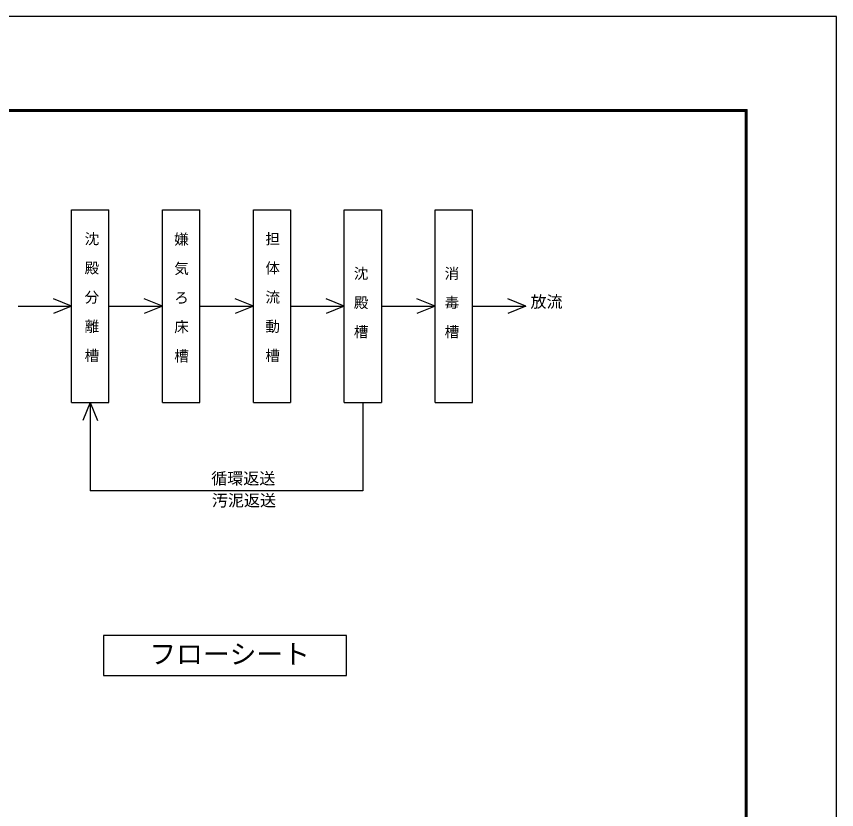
# Model space of a CAD drawing. Units: millimetres, scale not verified. Extents: x -14850 to 14850, y -10500 to 10500.
# Drawn here: x 7183 to 14850, y 3084 to 10500 of the extents above; entities that cross this region are included whole.
import ezdxf
from ezdxf.enums import TextEntityAlignment as Align

# ---------------------------------------------------------------- set-up
doc = ezdxf.new("R2010")
doc.units = ezdxf.units.MM
doc.header["$LTSCALE"] = 50
for name, color, linetype, lineweight in [('0-0_製作', 5, 'Continuous', 25), ('0-7_図面枠', 7, 'Continuous', 25), ('0-8_Axis_waku', 7, 'Continuous', 25)]:
    doc.layers.add(name, color=color, linetype=linetype, lineweight=lineweight)
doc.styles.add('@ＭＳ ゴシック', font='')
doc.styles.add('ＭＳ ゴシック', font='')
doc.styles.get('@ＭＳ ゴシック').set_extended_font_data('@MS Gothic')
doc.styles.get('ＭＳ ゴシック').set_extended_font_data('MS Gothic')

msp = doc.modelspace()

# ---------------------------------------------------------------- linework, layer by layer
at = {"layer": '0-0_製作', "color": 7}
for p, q in [((7698.07, 8691.51), (8045.93, 8691.51)), ((7698.07, 6891.51), (7698.07, 8691.51)), ((8048.05, 6891.51), (8048.05, 8691.51)), ((8548.06, 6891.51), (8548.06, 8691.51)), ((8548.06, 8691.51), (8898.04, 8691.51)), ((9398.04, 8691.51), (9745.9, 8691.51)), ((9398.04, 6891.51), (9398.04, 8691.51)), ((9748.03, 6891.51), (9748.03, 8691.51)), ((10248.02, 8691.51), (10595.88, 8691.51)), ((10248.02, 6891.51), (10248.02, 8691.51)), ((10598.01, 6891.51), (10598.01, 8691.51)), ((11096.52, 8691.51), (11444.38, 8691.51)), ((11096.52, 6891.51), (11096.52, 8691.51)), ((11446.51, 6891.51), (11446.51, 8691.51)), ((7698.07, 7791.51), (7528.41, 7860.19)), ((8548.06, 7791.51), (8378.4, 7860.2)), ((9398.04, 7791.51), (9228.38, 7860.2)), ((10248.02, 7791.51), (10078.38, 7860.2)), ((11096.52, 7791.51), (10926.87, 7860.2)), ((11945.01, 7791.51), (11775.37, 7860.2)), ((7198.07, 7791.51), (7698.07, 7791.51)), ((7698.07, 7791.51), (7528.41, 7722.81)), ((8048.05, 7791.51), (8548.06, 7791.51)), ((8548.06, 7791.51), (8378.4, 7722.82)), ((8898.04, 7791.51), (9398.04, 7791.51)), ((9398.04, 7791.51), (9228.38, 7722.82)), ((9748.03, 7791.51), (10248.02, 7791.51)), ((10248.02, 7791.51), (10078.38, 7722.81)), ((10596.53, 7791.51), (11096.52, 7791.51)), ((11096.52, 7791.51), (10926.87, 7722.81)), ((11445.02, 7791.51), (11945.01, 7791.51)), ((11945.01, 7791.51), (11775.37, 7722.81)), ((7698.07, 6891.51), (8046.57, 6891.51)), ((7872.32, 6891.51), (7803.63, 6721.85)), ((7872.32, 6891.51), (7872.32, 6064.01)), ((7872.32, 6891.51), (7941.01, 6721.85)), ((9398.04, 6891.51), (9746.55, 6891.51)), ((10248.02, 6891.51), (10596.53, 6891.51)), ((11096.52, 6891.51), (11445.02, 6891.51)), ((7997.22, 4712.42), (7997.22, 4336.62)), ((10269.09, 4712.42), (7997.22, 4712.42)), ((10269.09, 4336.62), (10269.09, 4712.42)), ((7997.22, 4336.62), (10269.09, 4336.62))]:
    msp.add_line(p, q, dxfattribs=at)
for points in [[(8548.06, 6891.51), (8898.04, 6891.51), (8898.04, 8691.51)], [(10422.27, 6891.51), (10422.27, 6064.01), (7872.32, 6064.01)]]:
    msp.add_lwpolyline(points, dxfattribs=at)
at = {"layer": '0-7_図面枠'}
msp.add_lwpolyline([(-14850, -10500), (14850, -10500), (14850, 10500), (-14850, 10500)], close=True, dxfattribs=at)
at = {"layer": '0-8_Axis_waku'}
for p, q in [((-12964, 9629), (14014, 9629)), ((-12963, 9628), (14013, 9628)), ((-12962, 9627), (14012, 9627)), ((-12961, 9626), (14011, 9626)), ((-12960, 9625), (14010, 9625)), ((-12959, 9624), (14009, 9624)), ((-12958, 9623), (14008, 9623)), ((-12957, 9622), (14007, 9622)), ((-12956, 9621), (14006, 9621)), ((-12955, 9620), (14005, 9620)), ((-12954, 9619), (14004, 9619)), ((-12953, 9618), (14003, 9618)), ((-12952, 9617), (14002, 9617)), ((-12951, 9616), (14001, 9616)), ((-12950, 9615), (14000, 9615)), ((14000, -9665), (14000, 9615)), ((14001, -9666.01), (14001, 9616)), ((14002, -9667.01), (14002, 9617)), ((14003, -9668.01), (14003, 9618)), ((14004, -9669.01), (14004, 9619)), ((14005, -9670.01), (14005, 9620)), ((14006, -9671.01), (14006, 9621)), ((14007, -9672.01), (14007, 9622)), ((14008, -9673.01), (14008, 9623)), ((14009, -9674.01), (14009, 9624)), ((14010, -9675.01), (14010, 9625)), ((14011, -9676.01), (14011, 9626)), ((14012, -9677.01), (14012, 9627)), ((14013, -9678.01), (14013, 9628)), ((14014, -9679.01), (14014, 9629))]:
    msp.add_line(p, q, dxfattribs=at)

# ---------------------------------------------------------------- texts
at = {"layer": '0-0_製作', "color": 4}
for s, height, rotation, style, p in [('沈\u3000殿\u3000分\u3000離\u3000槽', 100, 270, '@ＭＳ ゴシック', (7807.15, 8490.16)), ('嫌\u3000気\u3000ろ\u3000床\u3000槽', 100, 270, '@ＭＳ ゴシック', (8644.96, 8486.11)), ('担\u3000体\u3000流\u3000動\u3000槽', 100, 270, '@ＭＳ ゴシック', (9497.07, 8490.16)), ('沈\u3000殿\u3000槽', 100, 270, '@ＭＳ ゴシック', (10323.53, 8166.51)), ('消\u3000毒\u3000槽', 100, 270, '@ＭＳ ゴシック', (11172.02, 8166.51)), ('放流', 110, 0.001, 'ＭＳ ゴシック', (11988.7, 7744.32))]:
    msp.add_text(s, height=height, rotation=rotation, dxfattribs=dict(at, style=style)).set_placement(p, align=Align.BOTTOM_LEFT)
at = {"layer": '0-0_製作', "color": 4, "style": 'ＭＳ ゴシック'}
for s, height, p in [('循環返送', 110, (9003.42, 6092)), ('汚泥返送', 110, (9010.26, 5886.8)), ('フローシート', 183.3, (8426.15, 4392.01))]:
    msp.add_text(s, height=height, dxfattribs=at).set_placement(p, align=Align.BOTTOM_LEFT)

doc.saveas('drawing.dxf')
